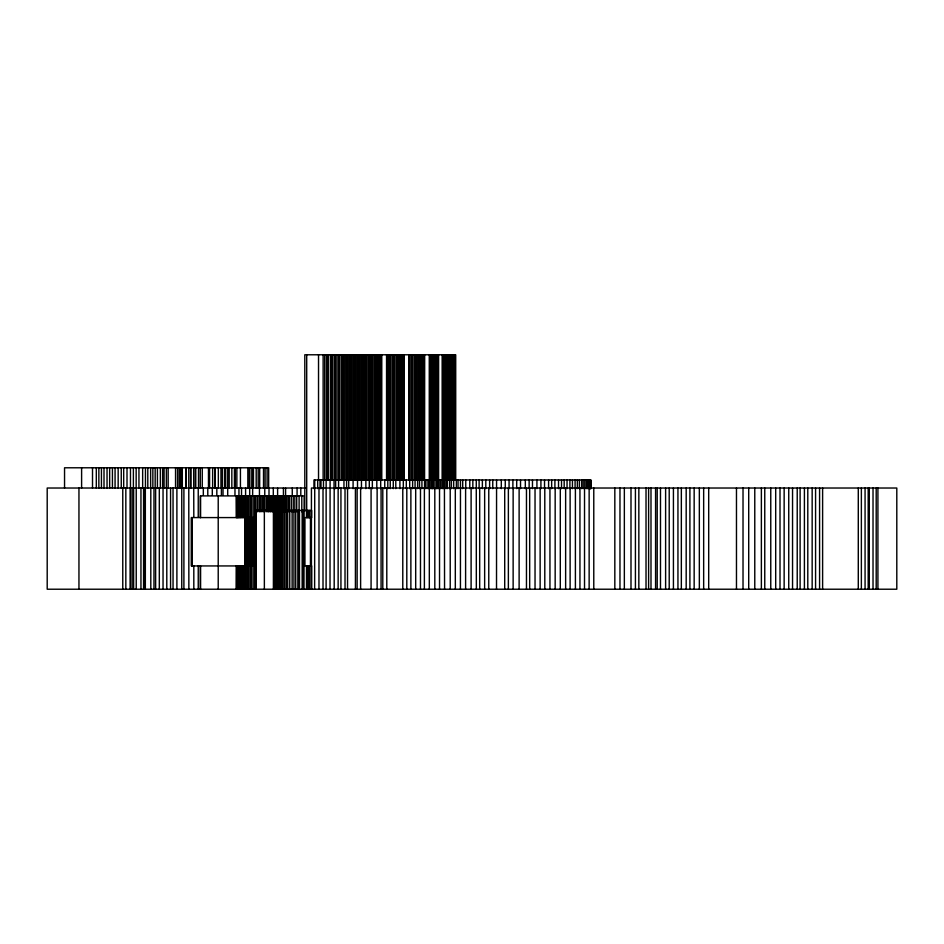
<?xml version="1.0" encoding="UTF-8"?>
<svg xmlns="http://www.w3.org/2000/svg" width="944" height="944" viewBox="0 0 944 944"><rect width="100%" height="100%" fill="white"/><g stroke="black" fill="none" stroke-linecap="round" stroke-linejoin="round"><path stroke-width="1.42" d="M305.856 488.024L47.2 488.024L47.2 589.221L896.8 589.221L896.8 488.024L311.426 488.024L311.426 589.221M255.812 510.421L311.626 510.421L311.626 517.713M255.954 517.583L191.337 517.583L191.337 565.94L255.954 565.94M311.449 517.583L304.947 517.583L304.947 565.94L311.449 565.94M877.92 488.024L877.92 589.221M876.197 488.024L876.197 589.221M873.023 488.024L873.023 589.221M869.282 488.024L869.282 589.221M868.185 488.024L868.185 589.221M865.07 488.024L865.07 589.221M861.365 488.024L861.365 589.221M858.285 488.024L858.285 589.221M822.613 488.024L822.613 589.221M819.581 488.024L819.581 589.221M815.581 488.024L815.581 589.221M812.159 488.024L812.159 589.221M807.793 488.024L807.793 589.221M804.406 488.024L804.406 589.221M800.111 488.024L800.111 589.221M797.22 488.024L797.22 589.221M792.547 488.024L792.547 589.221M788.747 488.024L788.747 589.221M784.145 488.024L784.145 589.221M780.004 488.024L780.015 589.221M775.697 488.024L775.697 589.221M770.764 488.024L770.764 589.221M764.758 488.024L764.758 589.221M761.371 488.024L761.371 589.221M754.775 488.024L754.775 589.221M748.71 488.024L748.71 589.221M743.022 488.024L743.022 589.221M736.473 488.024L736.473 589.221M708.696 488.024L708.696 589.221M703.658 488.024L703.658 589.221M699.339 488.024L699.339 589.221M694.159 488.024L694.159 589.221M689.899 488.024L689.899 589.221M686.182 488.024L686.182 589.221M681.344 488.024L681.344 589.221M677.945 488.024L677.945 589.221M673.426 488.024L673.426 589.221M669.213 488.024L669.213 589.221M665.614 488.024L665.614 589.221M660.493 488.024L660.493 589.221M657.213 488.024L657.213 589.221M655.573 488.024L655.573 589.221M650.994 488.024L650.994 589.221M648.611 488.024L648.611 589.221M646.026 488.024L646.026 589.221M638.84 488.024L638.84 589.221M635.418 488.024L635.418 589.221M630.993 488.024L630.993 589.221M624.35 488.024L624.35 589.221M619.972 488.024L619.972 589.221M614.827 488.024L614.827 589.221M593.776 488.024L593.776 589.221M590.85 488.65L590.85 479.965L313.951 479.965L313.951 488.65M590.637 479.965L590.637 488.65M590.389 479.965L590.389 488.65M589.386 479.965L589.386 488.65M589.139 488.024L589.139 589.221M588.69 479.965L588.69 488.65M587.498 479.965L587.498 488.65M586.342 479.965L586.342 488.65M584.773 479.965L584.773 488.65M584.525 488.024L584.525 589.221M583.191 479.965L583.191 488.65M581.657 479.965L581.657 488.65M579.946 488.024L579.946 589.221M579.392 479.965L579.392 488.65M577.339 479.965L577.339 488.65M575.403 488.024L575.403 589.221M575.085 479.965L575.085 488.65M572.442 479.965L572.442 488.65M570.117 488.024L570.117 589.221M569.905 479.965L569.905 488.65M567.049 479.965L567.049 488.65M565.633 488.024L565.633 589.221M564.182 479.965L564.182 488.65M561.515 479.965L561.515 488.65M560.299 488.024L560.299 589.221M558.529 479.965L558.529 488.65M555.166 488.024L555.166 589.221M554.907 479.965L554.907 488.65M551.65 479.965L551.65 488.65M549.951 488.024L549.951 589.221M548.594 479.965L548.594 488.65M544.794 488.024L544.794 589.221M544.535 479.965L544.535 488.65M540.912 479.965L540.912 488.65M540.133 488.024L540.133 589.221M536.924 479.965L536.924 488.65M535.036 488.024L535.036 589.221M532.475 479.965L532.475 488.65M529.678 488.024L529.678 589.221M529.136 479.965L529.136 488.65M526.469 488.024L526.469 589.221M525.312 479.965L525.312 488.65M520.522 479.965L520.522 488.65M519.117 488.024L519.117 589.221M516.698 479.965L516.698 488.65M513.135 488.024L513.135 589.221M512.887 479.965L512.887 488.65M509.064 479.965L509.064 488.65M508.368 488.024L508.368 589.221M505.264 479.965L505.264 488.65M504.71 488.024L504.71 589.221M501.299 479.965L501.299 488.65M496.568 479.965L496.52 589.221M492.756 479.965L492.756 488.65M489.617 479.965L489.617 488.65M488.768 488.024L488.768 589.221M485.806 479.965L485.806 488.65M484.65 488.024L484.65 589.221M482.372 479.965L482.372 488.65M479.682 488.024L479.682 589.221M479.115 479.965L479.115 488.65M476.272 479.965L476.331 589.221M472.838 479.965L472.838 488.65M471.103 488.024L471.103 589.221M469.782 479.965L469.782 488.65M465.758 479.965L465.758 488.65M465.604 488.024L465.604 589.221M462.702 479.965L462.702 488.65M460.471 479.965L460.436 589.221M458.052 479.965L458.052 488.65M456.353 479.965L456.353 488.65M455.692 480.107L455.692 354.779L304.806 354.779L304.806 511.07M455.315 354.779L455.315 480.107M455.315 488.024L455.315 589.221M454.937 354.779L454.937 480.107M454.548 354.779L454.548 480.107M454.17 354.779L454.17 480.107M453.675 479.965L453.675 488.65M453.604 354.779L453.604 480.107M453.214 354.779L453.214 480.107M452.07 354.779L452.07 480.107M451.315 354.779L451.385 488.65M451.09 354.779L451.09 480.107L450.925 354.779M450.217 488.024L450.217 589.221M449.592 354.779L449.615 488.65M449.025 354.779L449.025 480.107M448.258 354.779L448.258 480.107M447.94 354.779L447.94 480.107M447.692 354.779L447.692 480.107M447.326 479.965L447.326 488.65M446.347 354.779L446.347 480.107M445.969 354.779L446.04 480.107M445.957 479.965L445.957 488.65M444.423 479.965L444.553 589.221M444.058 354.779L444.128 480.107M443.68 354.779L443.68 480.107M443.267 479.965L443.267 488.65M442.913 354.779L442.913 480.107M442.158 354.779L442.134 488.65M440.6 479.965L440.6 488.65M439.526 488.024L439.526 589.221M439.078 479.965L439.078 488.65M438.606 354.779L438.606 480.107M437.957 479.965L437.957 488.65M437.839 354.779L437.839 480.107M437.461 354.779L437.461 480.107M436.789 488.65L436.812 354.779L436.694 480.107M436.222 354.779L436.222 480.107M436.057 354.779L435.939 488.65M435.668 354.779L435.668 480.107M434.806 488.024L434.806 589.221M434.523 354.779L434.523 480.107M434.216 354.779L434.216 480.107M434.146 354.779L434.122 488.65M433.001 354.779L433.001 480.107M432.977 479.965L432.977 488.65M432.234 354.779L432.234 480.107M432.187 479.965L432.187 488.65M431.927 354.779L431.939 488.65M431.668 354.779L431.668 480.107M431.16 354.779L431.16 480.107M430.794 479.965L430.794 488.65M430.535 354.779L430.535 480.107M430.417 354.779L430.417 480.107M429.26 354.779L429.26 480.107M429.319 488.024L429.319 589.221M429.142 479.965L429.142 488.65M428.883 479.965L428.883 488.65M427.089 479.965L427.089 488.65M425.343 479.965L425.343 488.65M424.682 354.779L424.564 488.65M424.387 488.024L424.387 589.221M423.927 354.779L423.762 480.107M423.006 354.779L423.006 480.107M422.015 354.779L422.015 480.107M421.921 479.965L421.921 488.65M421.248 354.779L421.248 480.107M420.493 354.779L420.493 480.107M420.481 488.024L420.481 589.221M419.726 354.779L419.726 480.107M419.537 479.965L419.537 488.65M418.912 354.779L418.888 480.107M418.593 354.779L418.593 480.107M417.838 354.779L417.838 480.107M417.637 479.965L417.637 488.65M416.221 354.779L416.221 480.107M415.69 488.024L415.69 589.221M415.454 354.779L415.454 480.107M415.159 354.779L415.159 480.107M415.065 479.965L415.065 488.65M414.404 354.779L414.404 480.107M412.788 354.779L412.788 480.107M412.622 479.965L412.622 488.65M412.021 354.779L412.021 480.107M411.726 354.779L411.726 480.107M410.876 488.024L410.876 589.221M410.121 354.779L410.121 480.107M409.708 479.965L409.708 488.65M409.354 354.779L409.354 480.107M409.059 354.779L409.059 480.107M406.805 488.024L406.805 589.221M406.298 479.965L406.298 488.65M404.28 354.779L404.28 480.107M403.513 354.779L403.513 480.107M403.312 479.965L403.312 488.65M402.887 354.779L402.887 480.107M402.781 488.024L402.781 589.221M401.613 354.779L401.613 480.107M401.047 354.779L401.047 480.107M400.846 354.779L400.846 480.107M399.914 479.965L399.914 488.65M399.442 354.779L399.442 480.107M398.675 354.779L398.675 480.107M397.53 354.779L397.53 480.107M397.318 354.779L397.318 480.107M396.468 354.779L396.468 480.107M395.796 479.965L395.796 488.65M394.863 354.779L394.863 480.107M394.096 354.779L394.096 480.107M393.282 479.965L393.282 488.65M392.952 354.779L392.952 480.107M392.739 354.779L392.739 480.107M391.902 354.779L391.902 480.107M390.285 354.779L390.238 488.65M389.518 354.779L389.518 480.107M389.223 354.779L389.223 480.107M387.807 479.965L387.807 488.65M387.606 354.779L387.606 480.107M386.851 354.779L386.851 480.107M386.792 488.024L386.792 589.221M386.556 354.779L386.556 480.107M384.751 479.965L384.751 488.65M382.792 488.024L382.792 589.221M381.777 354.779L381.777 480.107M381.282 354.779L381.282 480.107M381.081 488.024L381.081 589.221M380.692 479.965L380.692 488.65M380.621 354.779L380.621 480.107M379.382 354.779L379.382 480.107M378.237 354.779L378.237 480.107M377.482 354.779L377.482 480.107M377.093 354.779L377.093 480.107M377.128 488.024L377.128 589.221M376.809 479.965L376.809 488.65M375.57 354.779L375.57 480.107M374.803 354.779L374.803 480.107M374.426 354.779L374.426 480.107M372.904 354.779L372.904 480.107M372.349 479.965L372.349 488.65M372.137 354.779L372.137 480.107M371.759 354.779L371.759 480.107M371.075 488.024L371.075 589.221M370.237 354.779L370.237 480.107M369.47 354.779L369.47 480.107M369.293 479.965L369.293 488.65M369.092 354.779L369.092 480.107M368.325 354.779L368.325 480.107M366.803 354.779L366.803 480.107M366.036 354.779L366.036 480.107M365.859 479.965L365.859 488.65M365.304 354.779L365.304 480.107M364.537 354.779L364.537 480.107M363.747 354.779L363.747 480.107M362.626 354.779L362.626 480.107M361.871 354.779L361.871 480.107M361.458 479.965L361.458 488.65M360.726 354.779L360.726 480.107M360.62 488.024L360.62 589.221M359.286 354.779L359.286 480.107M358.814 354.779L358.814 480.107M357.67 354.779L357.67 480.107M357.516 479.965L357.516 488.65M357.139 488.024L357.139 589.221M356.23 354.779L356.23 480.107M355.416 488.024L355.416 589.221M355.086 354.779L355.086 480.107M354.614 354.779L354.614 480.107M353.481 354.779L353.481 480.107M353.091 479.965L353.091 488.65M352.029 354.779L352.029 480.107M351.251 354.779L351.251 480.107M350.425 354.779L350.425 480.107M349.28 354.779L349.28 480.107M348.725 479.965L348.725 488.65M347.84 354.779L347.84 480.107M347.545 488.024L347.545 589.221M346.696 354.779L346.696 480.107M346.531 354.779L346.613 488.65M345.079 354.779L345.079 480.107M345.02 488.024L345.02 589.221M343.958 479.965L343.958 488.65M343.64 354.779L343.64 480.107M342.861 354.779L342.861 480.107M341.716 354.779L341.716 480.107M340.937 488.024L340.937 589.221M339.958 354.779L339.958 480.107M338.813 354.779L338.813 480.107M338.589 479.965L338.589 488.65M338.141 488.024L338.141 589.221M337.905 354.779L337.905 480.107M336.147 354.779L336.147 480.107M335.651 479.965L335.651 488.65M335.002 354.779L335.002 480.107M334.093 354.779L334.093 480.107M334.188 488.024L334.188 589.221M334.046 479.965L334.046 488.65M332.335 354.779L332.335 480.107M331.521 354.779L331.521 480.107M330.565 354.779L330.565 480.107M330.093 479.965L330.022 589.221M328.512 354.779L328.512 480.107M327.367 354.779L327.367 480.107M326.459 354.779L326.459 480.107M326.14 479.965L326.105 589.221M324.701 354.779L324.701 480.107M323.473 479.965L323.473 488.65M323.131 354.779L323.131 480.107M323.013 488.024L323.013 589.221M320.995 479.965L320.995 488.65M320.004 479.965L320.004 488.65M318.978 488.024L318.978 589.221M318.529 354.779L318.529 480.107M317.715 479.965L317.715 488.65M314.741 479.965L314.623 589.221M311.626 565.869L311.626 589.221M310.458 517.583L310.458 565.94M309.726 510.421L309.726 517.713M309.726 565.869L309.726 589.221M308.771 510.421L308.771 517.713M308.771 565.869L308.771 589.221M307.626 510.421L307.626 517.713M307.626 565.869L307.626 589.221M306.706 354.779L306.706 511.07M306.481 510.421L306.481 517.713M306.481 565.869L306.481 589.221M303.98 589.221L304.145 495.907L200.305 495.907L200.305 517.583M302.835 510.421L302.835 589.221M302.163 510.421L302.163 589.221M301.785 495.907L301.785 511.801M300.806 488.024L300.806 495.364M299.46 510.421L299.46 589.221M299.106 495.907L299.106 511.801M298.646 510.421L298.646 589.221M297.903 510.421L297.903 589.221M297.077 488.024L297.077 495.364M296.723 495.907L296.723 511.801M295.732 510.421L295.732 589.221M294.835 495.907L294.835 511.801M293.95 510.421L293.95 589.221M293.23 495.907L293.23 511.801M292.262 488.024L292.262 495.364M292.133 510.421L292.133 589.221M291.283 495.907L291.283 511.801M289.749 510.421L289.749 589.221M289.383 495.907L289.383 511.801M288.144 495.907L288.144 511.801M287.719 510.421L287.719 589.221M286.598 495.907L286.598 511.801M286.303 510.421L286.303 589.221M285.584 488.024L285.584 495.364M285.194 495.907L285.194 511.801M284.675 510.421L284.675 589.221M284.227 495.907L284.227 511.801M283.424 488.024L283.424 495.364M283.153 510.421L283.153 589.221M283.058 495.907L283.058 511.801M281.996 510.421L281.996 589.221M281.914 495.907L281.914 511.801M281.17 495.907L281.17 511.801M280.769 510.421L280.769 589.221M280.368 495.907L280.368 511.801M279.613 495.907L279.625 589.221M278.846 495.907L278.846 511.801M278.409 495.907L278.409 511.801M278.409 510.421L278.409 589.221M277.678 495.907L277.678 511.801M277.607 488.024L277.607 495.364M277.288 495.907L277.288 511.801M277.182 510.421L277.182 589.221M276.84 495.907L276.84 511.801M276.356 510.421L276.356 589.221M276.155 495.907L276.155 511.801M275.742 495.907L275.742 511.801M275.542 510.421L275.542 589.221M274.975 495.907L274.975 511.801M274.775 510.421L274.775 589.221M274.35 510.421L274.35 589.221M274.173 495.907L274.173 511.801M273.807 495.907L273.689 589.221M273.3 488.024L273.3 495.364M273.406 510.421L273.406 589.221M273.076 495.907L273.076 511.801M272.32 495.907L272.32 511.801M271.14 495.907L271.14 511.801M270.373 495.907L270.373 511.801M269.005 488.024L269.005 495.364M269.158 495.907L269.158 511.801M268.662 488.024L268.662 467.787L64.546 467.787L64.546 488.024M268.391 495.907L268.391 511.801M267.246 495.907L267.246 511.801M267.081 467.787L267.081 488.024M266.007 495.907L266.007 511.801M265.099 467.787L265.099 488.024M264.768 488.024L264.768 495.364M264.344 495.907L264.367 589.221M263.518 467.787L263.518 488.024M263.199 495.907L263.199 511.801M261.807 495.907L261.807 511.801M260.284 495.907L260.284 511.801M259.671 467.787L259.671 488.024M259.447 488.024L259.447 495.364M259.246 495.907L259.246 511.801M258.16 467.787L258.16 488.024M257.606 495.907L257.606 511.801M256.19 467.787L256.19 488.024M256.095 510.421L256.095 589.221M255.954 495.907L255.954 589.221M254.561 495.907L254.561 589.221M253.452 467.787L253.452 488.024M253.358 517.583L253.358 565.94M253.039 495.907L253.039 517.583M253.039 565.94L253.039 589.221M252.744 467.787L252.638 495.364M252.166 517.583L252.166 565.94M251.375 495.907L251.375 517.583M251.375 565.94L251.375 589.221M251.198 467.787L251.198 488.024M250.986 517.583L250.986 565.94M249.983 495.907L249.983 589.221M249.676 488.024L249.676 495.364M249.31 467.787L249.31 488.024M249.251 517.583L249.251 565.94M248.461 495.907L248.461 589.221M247.847 467.787L247.847 488.024M247.824 517.583L247.824 565.94M247.422 495.907L247.422 589.221M246.726 517.583L246.726 565.94M246.278 517.583L246.278 565.94M245.995 495.907L245.995 517.583M245.995 565.94L245.995 589.221M245.877 517.583L245.877 565.94M245.593 488.024L245.593 495.364M245.523 517.583L245.523 565.94M245.275 565.94L245.216 517.583L245.098 565.94M244.85 495.907L244.85 517.583M244.85 565.94L244.85 589.221M243.694 495.907L243.694 517.583M243.694 565.94L243.694 589.221M242.455 495.907L242.455 517.583M242.455 565.94L242.455 589.221M241.522 488.024L241.522 495.364M241.31 495.907L241.31 517.583M241.31 565.94L241.31 589.221M240.626 495.907L240.626 517.583M240.626 565.94L240.626 589.221M240.425 467.787L240.425 488.024M239.847 495.907L239.847 517.583M239.847 565.94L239.847 589.221M238.95 488.024L238.95 495.364M239.033 495.907L239.033 517.583M239.033 565.94L239.033 589.221M238.679 495.907L238.679 517.583M238.679 565.94L238.679 589.221M237.923 495.907L237.923 517.583M237.923 565.94L237.923 589.221M237.451 495.907L237.451 517.583M237.451 565.94L237.451 589.221M237.062 495.907L237.062 517.583M237.062 565.94L237.062 589.221M236.861 467.787L236.861 488.024M236.684 495.907L236.684 517.583M236.684 565.94L236.684 589.221M236.13 495.907L236.248 517.583M236.224 565.94L236.13 589.221M235.15 467.787L235.15 488.024M234.973 488.024L234.973 495.364M234.431 467.787L234.431 488.024M231.835 467.787L231.835 488.024M229.191 467.787L229.191 488.024M227.764 467.787L227.693 495.364M225.722 467.787L225.722 488.024M224.932 467.787L224.932 488.024M224.601 467.787L224.601 488.024M223.032 488.024L223.032 495.364M222.406 467.787L222.406 488.024M221.403 488.024L221.403 495.364M220.955 467.787L220.955 488.024M218.335 467.787L218.335 488.024M218.217 495.907L218.217 589.221M216.825 488.024L216.825 495.364M215.232 467.787L215.232 488.024M214.854 467.787L214.854 488.024M212.636 467.787L212.636 488.024M212.294 488.024L212.294 495.364M209.58 467.787L209.58 488.024M208.471 467.787L208.471 488.024M207.786 488.024L207.786 495.364M203.326 488.024L203.326 495.364M202.264 467.787L202.264 488.024M200.576 495.907L200.576 517.583M200.576 565.94L200.576 589.221M200.258 467.787L200.258 488.024M200.305 565.94L200.305 589.221M198.523 467.787L198.523 488.024M198.24 488.024L198.24 517.359M198.24 565.763L198.24 589.221M195.656 467.787L195.656 488.024M195.396 467.787L195.396 488.024M193.673 467.787L193.815 517.359M193.815 565.763L193.815 589.221M192.092 517.583L192.092 565.94M191.644 517.583L191.644 565.94M190.818 467.787L190.818 488.024M190.57 467.787L190.57 488.024M188.765 467.787L188.859 589.221M186.216 467.787L186.216 488.024M185.874 467.787L185.874 488.024M183.903 488.024L183.903 589.221M182.322 467.787L182.322 488.024M182.027 467.787L182.027 488.024M181.755 488.024L181.755 589.221M180.375 467.787L180.375 488.024M179.195 467.787L179.195 488.024M177.543 467.787L177.543 488.024M176.894 488.024L176.894 589.221M175.549 467.787L175.549 488.024M173.047 488.024L173.047 589.221M170.569 488.024L170.569 589.221M168.162 467.787L168.162 488.024M166.793 488.024L166.793 589.221M166.356 467.787L166.356 488.024M164.079 467.787L164.079 488.024M163.041 488.024L163.041 589.221M162.616 467.787L162.616 488.024M160.35 467.787L160.35 488.024M159.312 488.024L159.312 589.221M157.412 467.787L157.412 488.024M155.63 488.024L155.63 589.221M155.17 467.787L155.17 488.024M153.966 488.024L153.966 589.221M152.857 467.787L152.857 488.024M150.804 488.024L150.804 589.221M150.639 467.787L150.639 488.024M147.795 467.787L147.795 488.024M145.459 467.787L145.459 488.024M145.341 488.024L145.341 589.221M144.538 488.024L144.538 589.221M143.571 488.024L143.571 589.221M142.65 467.787L142.65 488.024M140.951 488.024L140.951 589.221M138.945 467.787L138.945 488.024M136.231 488.024L136.231 589.221M136.16 467.787L136.16 488.024M133.635 488.024L133.635 589.221M133.387 467.787L133.387 488.024M132.88 488.024L132.88 589.221M131.004 488.024L131.004 589.221M130.473 467.787L130.473 488.024M130.107 488.024L130.107 589.221M127.003 467.787L127.003 488.024M125.835 488.024L125.835 589.221M123.688 467.787L123.688 488.024M122.767 488.024L122.767 589.221M121.257 467.787L121.257 488.024M118.165 467.787L118.165 488.024M115.074 467.787L115.074 488.024M112.43 467.787L112.43 488.024M109.657 467.787L109.657 488.024M107.038 467.787L107.038 488.024M104.005 467.787L104.005 488.024M101.433 467.787L101.433 488.024M98.86 467.787L98.86 488.024M96.312 467.787L96.312 488.024M92.512 467.787L92.512 488.024M81.609 467.787L81.609 488.024M78.954 488.024L78.954 589.221"/></g></svg>
